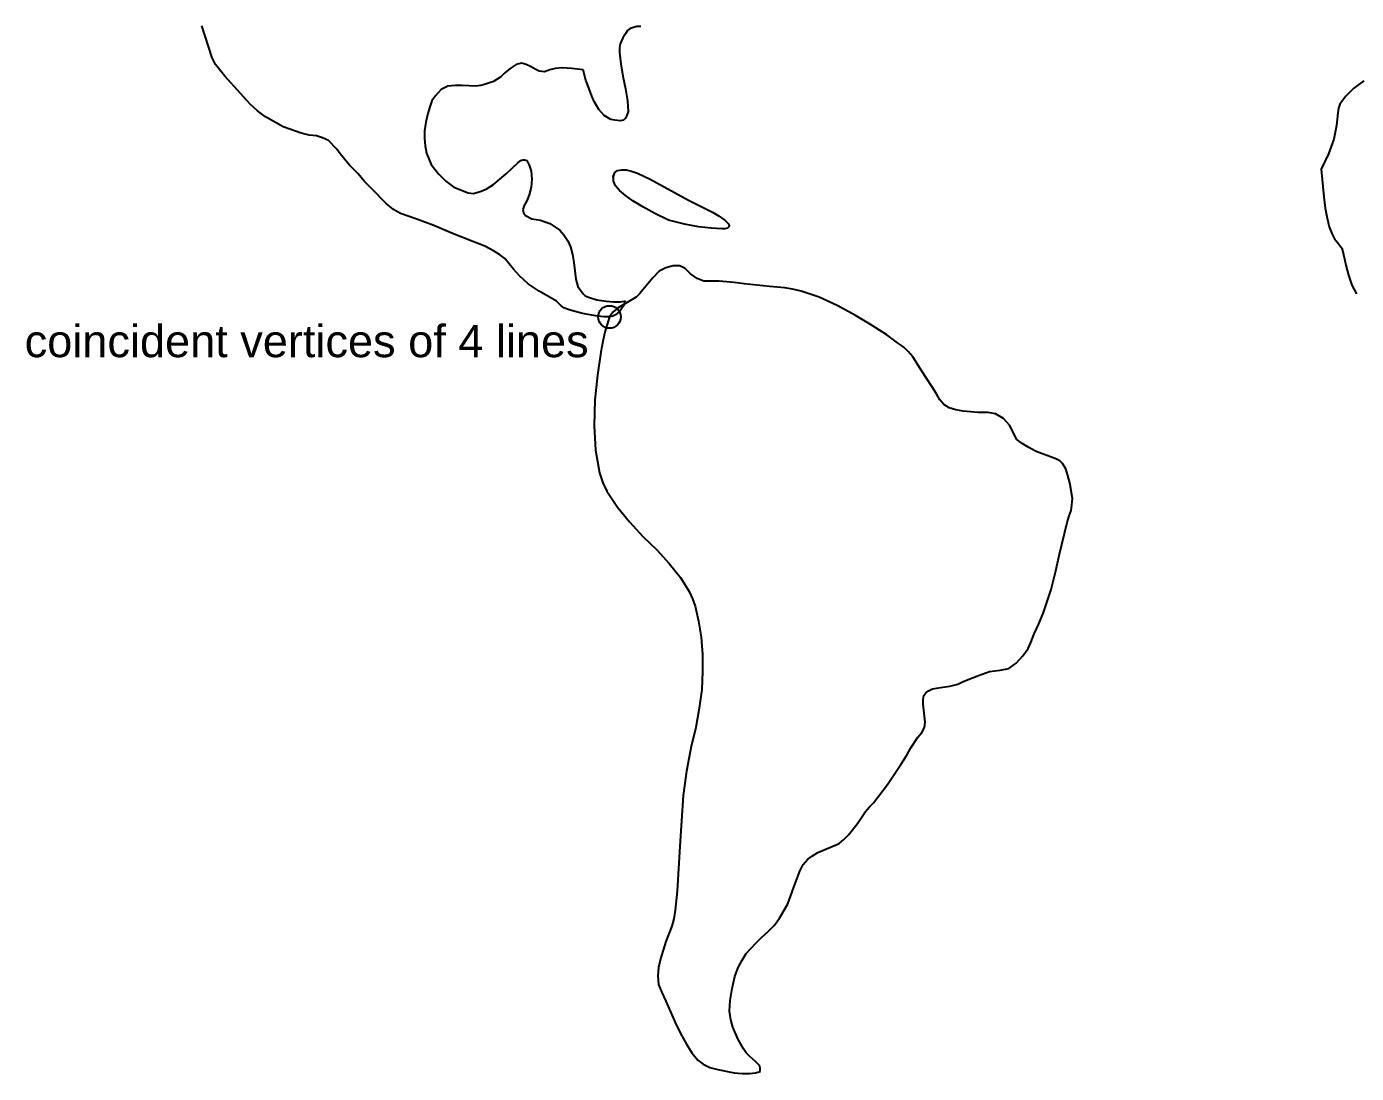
# Model space of a CAD drawing. Extents: x 0 to 24, y 0 to 13.
# Drawn here: x 2.22 to 10.46, y 0 to 6.49 of the extents above; entities that cross this region are included whole.
import ezdxf

# ---------------------------------------------------------------- set-up
doc = ezdxf.new("R2010")
doc.units = 0
doc.header["$MEASUREMENT"] = 0
doc.layers.get('0').update_dxf_attribs({"linetype": 'CONTINUOUS'})
doc.styles.get("Standard").update_dxf_attribs({"font": 'arial.ttf'})

msp = doc.modelspace()

# ---------------------------------------------------------------- linework, layer by layer
at = {"linetype": 'Continuous'}
for p, q in [((3.373392, 6.294806), (3.30765, 6.492032)), ((5.933225, 6.442725), (5.916789, 6.418072)), ((5.945551, 6.46327), (5.933226, 6.442725)), ((5.961987, 6.475596), (5.945551, 6.463271)), ((6.003076, 6.487923), (5.961987, 6.475596)), ((6.027729, 6.487923), (6.003076, 6.487923)), ((5.900354, 6.381092), (5.896245, 6.356439)), ((5.896245, 6.356439), (5.896245, 6.327677)), ((5.916789, 6.418072), (5.900354, 6.381092)), ((3.393936, 6.253717), (3.373392, 6.294806)), ((5.288131, 6.261935), (5.255259, 6.253717)), ((5.316893, 6.253717), (5.288131, 6.261935)), ((5.896245, 6.327677), (5.904463, 6.257826)), ((3.451461, 6.179757), (3.393936, 6.253717)), ((3.607598, 6.007184), (3.451461, 6.179757)), ((5.185408, 6.200301), (5.160755, 6.175648)), ((5.21828, 6.229063), (5.185408, 6.200301)), ((5.255259, 6.253717), (5.21828, 6.229064)), ((5.345655, 6.24139), (5.316894, 6.253717)), ((5.374417, 6.224955), (5.345655, 6.24139)), ((5.39907, 6.212628), (5.374417, 6.224956)), ((5.431941, 6.208519), (5.39907, 6.212628)), ((5.464812, 6.220846), (5.431942, 6.208519)), ((5.497683, 6.229063), (5.464812, 6.220846)), ((5.542881, 6.233172), (5.497683, 6.229064)), ((5.600405, 6.229063), (5.542881, 6.233172)), ((5.670256, 6.220846), (5.600405, 6.229063)), ((5.686692, 6.155104), (5.670256, 6.220846)), ((5.904463, 6.257826), (5.916789, 6.179757)), ((5.916789, 6.179757), (5.933225, 6.101688)), ((4.790956, 6.097579), (4.753976, 6.05649)), ((4.832045, 6.118124), (4.790956, 6.097579)), ((4.877242, 6.122233), (4.832045, 6.118124)), ((4.92244, 6.122233), (4.877242, 6.122233)), ((5.004618, 6.118124), (4.92244, 6.122233)), ((5.037489, 6.122233), (5.004619, 6.118124)), ((5.066251, 6.13045), (5.037489, 6.122233)), ((5.115557, 6.146886), (5.066251, 6.13045)), ((5.160755, 6.175648), (5.115557, 6.146886)), ((5.707236, 6.101688), (5.686692, 6.155104)), ((5.723672, 6.05649), (5.707236, 6.101688)), ((5.933225, 6.101688), (5.945551, 6.027729)), ((10.444776, 6.105797), (10.39547, 6.05649)), ((10.50641, 6.150995), (10.444776, 6.105797)), ((4.733432, 6.027728), (4.721105, 5.990748)), ((4.753976, 6.05649), (4.733432, 6.027729)), ((5.740107, 6.023619), (5.723672, 6.05649)), ((5.76887, 5.974313), (5.740108, 6.023619)), ((5.945551, 6.027728), (5.94966, 5.961986)), ((10.39547, 6.05649), (10.35849, 6.007185)), ((3.652796, 5.966095), (3.607598, 6.007185)), ((3.702102, 5.929115), (3.652796, 5.966095)), ((4.708778, 5.94966), (4.696453, 5.896245)), ((4.721105, 5.990748), (4.708778, 5.94966)), ((5.801741, 5.937333), (5.76887, 5.974313)), ((5.842829, 5.91268), (5.801741, 5.937333)), ((5.941443, 5.937333), (5.933226, 5.920897)), ((5.94966, 5.961986), (5.941443, 5.937333)), ((10.346163, 5.953768), (10.337945, 5.8757)), ((10.350272, 5.982531), (10.346163, 5.953768)), ((10.35849, 6.007184), (10.350272, 5.982531)), ((3.813042, 5.867482), (3.702102, 5.929115)), ((3.923982, 5.826393), (3.813042, 5.867482)), ((4.696452, 5.896244), (4.688234, 5.842829)), ((5.867483, 5.908571), (5.842829, 5.91268)), ((5.900354, 5.904462), (5.867484, 5.908571)), ((5.920898, 5.908571), (5.900354, 5.904462)), ((5.933225, 5.920897), (5.920898, 5.908571)), ((10.337945, 5.8757), (10.32151, 5.789413)), ((3.973289, 5.814066), (3.923982, 5.826394)), ((4.018486, 5.809958), (3.973289, 5.814066)), ((4.055466, 5.797631), (4.018486, 5.809958)), ((4.092446, 5.781195), (4.055466, 5.797631)), ((4.145862, 5.72778), (4.092446, 5.781195)), ((4.688234, 5.842829), (4.688234, 5.793522)), ((4.688234, 5.793522), (4.692343, 5.748324)), ((10.321509, 5.789413), (10.288638, 5.699018)), ((4.166406, 5.699018), (4.145862, 5.72778)), ((4.22393, 5.629167), (4.166406, 5.699018)), ((4.692343, 5.748324), (4.700561, 5.703127)), ((4.700561, 5.703127), (4.729323, 5.633276)), ((10.288639, 5.699018), (10.243441, 5.604514)), ((4.277346, 5.575751), (4.22393, 5.629167)), ((4.729323, 5.633276), (4.77452, 5.575751)), ((5.193626, 5.575751), (5.267586, 5.645602)), ((5.267586, 5.645602), (5.284022, 5.657929)), ((5.284022, 5.657929), (5.296348, 5.662038)), ((5.296348, 5.662038), (5.308675, 5.662038)), ((5.308675, 5.662038), (5.321002, 5.657929)), ((5.321002, 5.657929), (5.337437, 5.629168)), ((5.337437, 5.629167), (5.349764, 5.592187)), ((10.243441, 5.604514), (10.259876, 5.431941)), ((4.314326, 5.530554), (4.277346, 5.575751)), ((4.359523, 5.485356), (4.314326, 5.530554)), ((4.77452, 5.575751), (4.819718, 5.530554)), ((4.819718, 5.530554), (4.869025, 5.493574)), ((5.115557, 5.510009), (5.193626, 5.575751)), ((5.349764, 5.592187), (5.353873, 5.542881)), ((5.353873, 5.54288), (5.349764, 5.493574)), ((5.851047, 5.559316), (5.859265, 5.559316)), ((5.859265, 5.559316), (5.851048, 5.559316)), ((5.859265, 5.559316), (5.867483, 5.583969)), ((5.859265, 5.530554), (5.859265, 5.559316)), ((5.871592, 5.501792), (5.859265, 5.530554)), ((5.867483, 5.583969), (5.883918, 5.596296)), ((5.883918, 5.596296), (5.908572, 5.600405)), ((5.908572, 5.600405), (5.937334, 5.600405)), ((5.937334, 5.600405), (5.970205, 5.592187)), ((5.970205, 5.592187), (6.007185, 5.57986)), ((6.007185, 5.57986), (6.085253, 5.54288)), ((6.085253, 5.54288), (6.323569, 5.411396)), ((4.449919, 5.390852), (4.359523, 5.485356)), ((4.869025, 5.493574), (4.95942, 5.456594)), ((4.95942, 5.456594), (4.992291, 5.452485)), ((4.992291, 5.452485), (5.033381, 5.464812)), ((5.03338, 5.464812), (5.07036, 5.481247)), ((5.07036, 5.481247), (5.115557, 5.510009)), ((5.337437, 5.444267), (5.321002, 5.407287)), ((5.349764, 5.493574), (5.337437, 5.444267)), ((5.896245, 5.473029), (5.871592, 5.501792)), ((5.933225, 5.440158), (5.896245, 5.473029)), ((5.978423, 5.407287), (5.933225, 5.440158)), ((4.495116, 5.353872), (4.449919, 5.390852)), ((5.304566, 5.378525), (5.296349, 5.353872)), ((5.321002, 5.407287), (5.304566, 5.378525)), ((6.040056, 5.370307), (5.978423, 5.407288)), ((6.114016, 5.329218), (6.040056, 5.370307)), ((6.323569, 5.411396), (6.471488, 5.337436)), ((10.259877, 5.431941), (10.268094, 5.36209)), ((10.268094, 5.36209), (10.280421, 5.300456)), ((4.540314, 5.329218), (4.495116, 5.353872)), ((4.634818, 5.296347), (4.540314, 5.329218)), ((4.745758, 5.255259), (4.634818, 5.296347)), ((5.296348, 5.353872), (5.300457, 5.333327)), ((5.300457, 5.333327), (5.312784, 5.316892)), ((5.312784, 5.316892), (5.353873, 5.296347)), ((5.353873, 5.296347), (5.407288, 5.28813)), ((5.407288, 5.28813), (5.464812, 5.267585)), ((6.200302, 5.28813), (6.114016, 5.329218)), ((6.298915, 5.263476), (6.200303, 5.28813)), ((6.471488, 5.337436), (6.512577, 5.312783)), ((6.512577, 5.312783), (6.549557, 5.28813)), ((6.549557, 5.28813), (6.570101, 5.267585)), ((10.28042, 5.300456), (10.292747, 5.247041)), ((4.860807, 5.205952), (4.745759, 5.255259)), ((4.988182, 5.156645), (4.860807, 5.205952)), ((5.464812, 5.267585), (5.526446, 5.226496)), ((5.526446, 5.226496), (5.551099, 5.197734)), ((5.551099, 5.197734), (5.575752, 5.160754)), ((6.385202, 5.247041), (6.298915, 5.263476)), ((6.463271, 5.238823), (6.385202, 5.247041)), ((6.529013, 5.234714), (6.463271, 5.238823)), ((6.549557, 5.234714), (6.529013, 5.234714)), ((6.565993, 5.238823), (6.549557, 5.234715)), ((6.578319, 5.25115), (6.565993, 5.238823)), ((6.570101, 5.267585), (6.578319, 5.25115)), ((10.292747, 5.247041), (10.309182, 5.205952)), ((10.309183, 5.205952), (10.325619, 5.173081)), ((5.062142, 5.127883), (4.988183, 5.156645)), ((5.115557, 5.099121), (5.062142, 5.127883)), ((5.575752, 5.160754), (5.592188, 5.123774)), ((5.592188, 5.123774), (5.604514, 5.074468)), ((10.325619, 5.173081), (10.346163, 5.148428)), ((10.346163, 5.148428), (10.370816, 5.115558)), ((10.370815, 5.115557), (10.383142, 5.06625)), ((5.152537, 5.074468), (5.115557, 5.099121)), ((5.185408, 5.049815), (5.152537, 5.074468)), ((5.238824, 4.984072), (5.185409, 5.049815)), ((5.604514, 5.074468), (5.612732, 5.025161)), ((10.383142, 5.06625), (10.39547, 5.008726)), ((5.275804, 4.942984), (5.238824, 4.984072)), ((5.329219, 4.893677), (5.275805, 4.942984)), ((5.612732, 5.025161), (5.62506, 4.922439)), ((6.142778, 4.971746), (6.101689, 4.930657)), ((6.183867, 4.99229), (6.142778, 4.971746)), ((6.229064, 5.004617), (6.183867, 4.99229)), ((6.270153, 5.004617), (6.229064, 5.004617)), ((6.303024, 4.988181), (6.270154, 5.004617)), ((6.335895, 4.95531), (6.303024, 4.988181)), ((6.376984, 4.926548), (6.335895, 4.95531)), ((10.39547, 5.008726), (10.411904, 4.947093)), ((10.411904, 4.947093), (10.432449, 4.885459)), ((5.39907, 4.848479), (5.329219, 4.893677)), ((5.625059, 4.922439), (5.637385, 4.877242)), ((5.637385, 4.877242), (5.670256, 4.832044)), ((6.101689, 4.930657), (6.019511, 4.832045)), ((6.418073, 4.910113), (6.376984, 4.926548)), ((6.512577, 4.910113), (6.418073, 4.910113)), ((6.607081, 4.901895), (6.512578, 4.910113)), ((6.668715, 4.893677), (6.607081, 4.901895)), ((6.824852, 4.877242), (6.668715, 4.893677)), ((6.919356, 4.869024), (6.824852, 4.877242)), ((6.968663, 4.860806), (6.919356, 4.869024)), ((7.022078, 4.848479), (6.968663, 4.860806)), ((10.432449, 4.885459), (10.461211, 4.832045)), ((5.505901, 4.786846), (5.39907, 4.848479)), ((5.534663, 4.758084), (5.505901, 4.786846)), ((5.670256, 4.832044), (5.682583, 4.819717)), ((5.682583, 4.819717), (5.703127, 4.8115)), ((5.703127, 4.811499), (5.756543, 4.795064)), ((5.756543, 4.795064), (5.814067, 4.786847)), ((5.814067, 4.786846), (5.859265, 4.782737)), ((5.859265, 4.782737), (5.900354, 4.782737)), ((5.998967, 4.811499), (5.888027, 4.745757)), ((5.900354, 4.782737), (5.925007, 4.786846)), ((5.929116, 4.782737), (5.920898, 4.758084)), ((5.925007, 4.786846), (5.933225, 4.786846)), ((5.933225, 4.786846), (5.929116, 4.782737)), ((6.019511, 4.832044), (5.998967, 4.811499)), ((7.133018, 4.811499), (7.022078, 4.848479)), ((7.248067, 4.758084), (7.133018, 4.811499)), ((5.551099, 4.745757), (5.534663, 4.758084)), ((5.58397, 4.733431), (5.551099, 4.745757)), ((5.62095, 4.721104), (5.58397, 4.733431)), ((5.666148, 4.708777), (5.62095, 4.721105)), ((5.760652, 4.692342), (5.666148, 4.708777)), ((5.855156, 4.716995), (5.834612, 4.688233)), ((5.888027, 4.745757), (5.855156, 4.716995)), ((5.871592, 4.70056), (5.855156, 4.692342)), ((5.900354, 4.725213), (5.871593, 4.70056)), ((5.920898, 4.758084), (5.900354, 4.725214)), ((7.359007, 4.696451), (7.248067, 4.758084)), ((7.461729, 4.634818), (7.359007, 4.696451)), ((5.801741, 4.688233), (5.760652, 4.692342)), ((5.834612, 4.688233), (5.801742, 4.688233)), ((5.834612, 4.688233), (5.805851, 4.593729)), ((5.826394, 4.688233), (5.834612, 4.688233)), ((5.834612, 4.688233), (5.826395, 4.688233)), ((5.855156, 4.692342), (5.834612, 4.688233)), ((7.552124, 4.577293), (7.461729, 4.634819)), ((5.793523, 4.536204), (5.781196, 4.470462)), ((5.80585, 4.593729), (5.793523, 4.536204)), ((7.617866, 4.527987), (7.552124, 4.577293)), ((5.781196, 4.470462), (5.760652, 4.326651)), ((7.642519, 4.511551), (7.617866, 4.527987)), ((7.658955, 4.499225), (7.642519, 4.511551)), ((7.683608, 4.474571), (7.658955, 4.499225)), ((7.71237, 4.4417), (7.683609, 4.474571)), ((7.769895, 4.351305), (7.71237, 4.4417)), ((5.760652, 4.326651), (5.744216, 4.174623)), ((7.831528, 4.256801), (7.769895, 4.351305)), ((7.86029, 4.211603), (7.831528, 4.256801)), ((7.880835, 4.174623), (7.86029, 4.211603)), ((5.744216, 4.174623), (5.740108, 4.014377)), ((7.905488, 4.145861), (7.880836, 4.174623)), ((7.938359, 4.125316), (7.905488, 4.145861)), ((7.979448, 4.11299), (7.938359, 4.125316)), ((8.024645, 4.104772), (7.979448, 4.11299)), ((8.115041, 4.096554), (8.024645, 4.104772)), ((8.180782, 4.096554), (8.115041, 4.096554)), ((8.225981, 4.088336), (8.180782, 4.096554)), ((8.275287, 4.059574), (8.225981, 4.088336)), ((8.312266, 4.018485), (8.275287, 4.059574)), ((5.740107, 4.014377), (5.748325, 3.862348)), ((8.357465, 3.92809), (8.312266, 4.018485)), ((8.390336, 3.903437), (8.357465, 3.92809)), ((8.431425, 3.878783), (8.390336, 3.903437)), ((8.476622, 3.85413), (8.431425, 3.878783)), ((5.748325, 3.862348), (5.772978, 3.722646)), ((8.599889, 3.808932), (8.476622, 3.85413)), ((8.624541, 3.796606), (8.599888, 3.808932)), ((8.640978, 3.78017), (8.624542, 3.796606)), ((5.772978, 3.722646), (5.793523, 3.661013)), ((8.661522, 3.747299), (8.640978, 3.78017)), ((8.673849, 3.70621), (8.661522, 3.747299)), ((5.793523, 3.661013), (5.818176, 3.607597)), ((8.686174, 3.661013), (8.673848, 3.70621)), ((8.702611, 3.5624), (8.686175, 3.661013)), ((5.818176, 3.607597), (5.883918, 3.508984)), ((8.698502, 3.521311), (8.702611, 3.5624)), ((5.883918, 3.508984), (5.957878, 3.418589)), ((8.682066, 3.455569), (8.694393, 3.48844)), ((8.694393, 3.48844), (8.698503, 3.521311)), ((5.957878, 3.418589), (6.040056, 3.328193)), ((8.620433, 3.209036), (8.66974, 3.41448)), ((8.66974, 3.41448), (8.682066, 3.455569)), ((6.040056, 3.328193), (6.126342, 3.246016)), ((6.126342, 3.246016), (6.204412, 3.159729)), ((6.204411, 3.159729), (6.274262, 3.073443)), ((8.599889, 3.114532), (8.620433, 3.209036)), ((6.274262, 3.073443), (6.327677, 2.987156)), ((8.571127, 2.999483), (8.599889, 3.114532)), ((6.327677, 2.987156), (6.348222, 2.941959)), ((8.52182, 2.855672), (8.571127, 2.999483)), ((6.348222, 2.941959), (6.364657, 2.896761)), ((6.364657, 2.896761), (6.385202, 2.802257)), ((6.385202, 2.802257), (6.401638, 2.703643)), ((8.493058, 2.785821), (8.52182, 2.855672)), ((8.44375, 2.670772), (8.464295, 2.724188)), ((8.464295, 2.724188), (8.493057, 2.785821)), ((6.401637, 2.703643), (6.409855, 2.596813)), ((8.427316, 2.633792), (8.44375, 2.670772)), ((6.409855, 2.596813), (6.409855, 2.489982)), ((8.353355, 2.543397), (8.394444, 2.588595)), ((8.394444, 2.588595), (8.427316, 2.633792)), ((6.409855, 2.489982), (6.405746, 2.379042)), ((8.11915, 2.465328), (8.189001, 2.489982)), ((8.189001, 2.489982), (8.254743, 2.498199)), ((8.254743, 2.498199), (8.308158, 2.510526)), ((8.308158, 2.510526), (8.353356, 2.543397)), ((7.835638, 2.383151), (7.884943, 2.391368)), ((7.884943, 2.391368), (7.942469, 2.399586)), ((7.942468, 2.399586), (7.991774, 2.411913)), ((7.991774, 2.411913), (8.016428, 2.42424)), ((8.016428, 2.42424), (8.04519, 2.436566)), ((8.04519, 2.436566), (8.11915, 2.465328)), ((6.405746, 2.379042), (6.389311, 2.263993)), ((7.778112, 2.317409), (7.782221, 2.342062)), ((7.778112, 2.288646), (7.778112, 2.317409)), ((7.782221, 2.342062), (7.794549, 2.358497)), ((7.794549, 2.358497), (7.810985, 2.370824)), ((7.810984, 2.370824), (7.835637, 2.383151)), ((6.389311, 2.263993), (6.368766, 2.144836)), ((7.790439, 2.177707), (7.778112, 2.288646)), ((6.368766, 2.144836), (6.340004, 2.025678)), ((7.769895, 2.111965), (7.78633, 2.144836)), ((7.78633, 2.144836), (7.790439, 2.177707)), ((7.700044, 2.01746), (7.745241, 2.083202)), ((7.745242, 2.083202), (7.769896, 2.111965)), ((6.340004, 2.025678), (6.311243, 1.873649)), ((7.67539, 1.972263), (7.700044, 2.01746)), ((7.556233, 1.791472), (7.638412, 1.914738)), ((7.638411, 1.914738), (7.67539, 1.972263)), ((6.311242, 1.873649), (6.290698, 1.721621)), ((7.469946, 1.676423), (7.556233, 1.791472)), ((6.290698, 1.721621), (6.270153, 1.409346)), ((7.42064, 1.623008), (7.445293, 1.65177)), ((7.445293, 1.65177), (7.469946, 1.676423)), ((7.371333, 1.549048), (7.42064, 1.623008)), ((7.313809, 1.479197), (7.371334, 1.549048)), ((6.270153, 1.409346), (6.253718, 1.129942)), ((7.1248, 1.368257), (7.256285, 1.425781)), ((7.256285, 1.425781), (7.285047, 1.450435)), ((7.285047, 1.450435), (7.313809, 1.479197)), ((7.034405, 1.294297), (7.063167, 1.327168)), ((7.063167, 1.327168), (7.091929, 1.347713)), ((7.091929, 1.347713), (7.1248, 1.368257)), ((6.976881, 1.154595), (7.013861, 1.253208)), ((7.013861, 1.253208), (7.034405, 1.294297)), ((6.939901, 1.051873), (6.976882, 1.154595)), ((6.253718, 1.129942), (6.241391, 1.010784)), ((6.241391, 1.010784), (6.233173, 0.957369)), ((6.886485, 0.961478), (6.939901, 1.051873)), ((6.220847, 0.912171), (6.183867, 0.817667)), ((6.233173, 0.957369), (6.220848, 0.912171)), ((6.816634, 0.8793), (6.853614, 0.91628)), ((6.853614, 0.91628), (6.886485, 0.961478)), ((6.742674, 0.809449), (6.775545, 0.84232)), ((6.775545, 0.84232), (6.816634, 0.8793)), ((6.183867, 0.817667), (6.150997, 0.710836)), ((6.656388, 0.702618), (6.681041, 0.743707)), ((6.681041, 0.743707), (6.742674, 0.809449)), ((6.150996, 0.710836), (6.138669, 0.657421)), ((6.631735, 0.657421), (6.656388, 0.702618)), ((6.138669, 0.657421), (6.13456, 0.604005)), ((6.13456, 0.604005), (6.138669, 0.55059)), ((6.594755, 0.525936), (6.61119, 0.599896)), ((6.61119, 0.599896), (6.631735, 0.657421)), ((6.138669, 0.55059), (6.159213, 0.501283)), ((6.159213, 0.501283), (6.183867, 0.447868)), ((6.582428, 0.451977), (6.594756, 0.525936)), ((6.183867, 0.447868), (6.241392, 0.316384)), ((6.578319, 0.386234), (6.582428, 0.451977)), ((6.586537, 0.332819), (6.57832, 0.386234)), ((6.598864, 0.287621), (6.586537, 0.332819)), ((6.241391, 0.316384), (6.274262, 0.246533)), ((6.631735, 0.209553), (6.598865, 0.287621)), ((6.274262, 0.246533), (6.311243, 0.18079)), ((6.311242, 0.18079), (6.344113, 0.127375)), ((6.664606, 0.152028), (6.631735, 0.209553)), ((6.344113, 0.127375), (6.381094, 0.082177)), ((6.681041, 0.127375), (6.664606, 0.152028)), ((6.701586, 0.106831), (6.681041, 0.127375)), ((6.738566, 0.07396), (6.701586, 0.106831)), ((6.381093, 0.082177), (6.413964, 0.057524)), ((6.413964, 0.057524), (6.455053, 0.03698)), ((6.455053, 0.03698), (6.504359, 0.024653)), ((6.504359, 0.024653), (6.607081, 0.004109)), ((6.607081, 0.004109), (6.656388, 0)), ((6.656388, 0), (6.701586, 0)), ((6.701586, 0), (6.738566, 0.004109)), ((6.763219, 0.049306), (6.738566, 0.07396)), ((6.738566, 0.004109), (6.767328, 0.012326)), ((6.767328, 0.032871), (6.763219, 0.049306)), ((6.767328, 0.012326), (6.767328, 0.032871))]:
    msp.add_line(p, q, dxfattribs=at)
at = {"color": 1, "linetype": 'Continuous'}
msp.add_circle((5.834612, 4.688233), 0.07, dxfattribs=at)

# ---------------------------------------------------------------- texts
msp.add_text('coincident vertices of 4 lines', height=0.2, dxfattribs=at).set_placement((2.211129, 4.43891))

doc.saveas('drawing.dxf')
